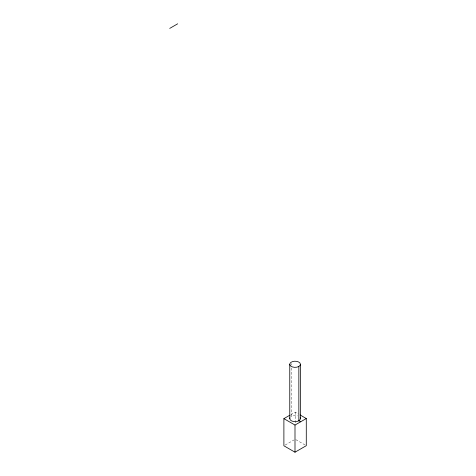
<?xml version="1.0" encoding="UTF-8"?>
<svg xmlns="http://www.w3.org/2000/svg" width="476" height="476" viewBox="0 0 476 476"><rect width="100%" height="100%" fill="white"/><g stroke="black" fill="none" stroke-linecap="round" stroke-linejoin="round"><path stroke-width="0.36" stroke-dasharray="2.38 1.78" d="M290.788 414.655L295.18 412.121L298.262 413.9M285.142 445.066L293.924 439.997M289.533 415.381L291.324 416.411A5.319 3.07 0 0 1 297.744 415.923M295.792 439.628L305.051 444.971M295.18 412.121L295.18 423.86M291.324 363.575L291.324 365.044M291.324 367.978L291.324 416.411"/><path stroke-width="0.71" d="M169.718 28.405L177.691 23.8M300.112 414.971L306.282 418.535L306.282 445.685L294.995 452.2L283.892 445.786L283.892 418.636L289.533 415.381M283.892 418.636L294.995 425.05L306.282 418.535M300.636 421.79L298.851 420.754L298.851 366.455M300.41 364.283A5.319 3.07 0 0 1 292.425 366.942A5.319 3.07 0 0 1 292.425 361.623A5.319 3.07 0 0 1 300.41 364.283L300.41 418.582M294.995 425.05L294.995 452.2M289.765 364.283L289.765 418.582M300.225 417.791A5.319 3.07 0 0 1 295.084 421.659A5.319 3.07 0 0 1 289.949 417.791"/></g></svg>
